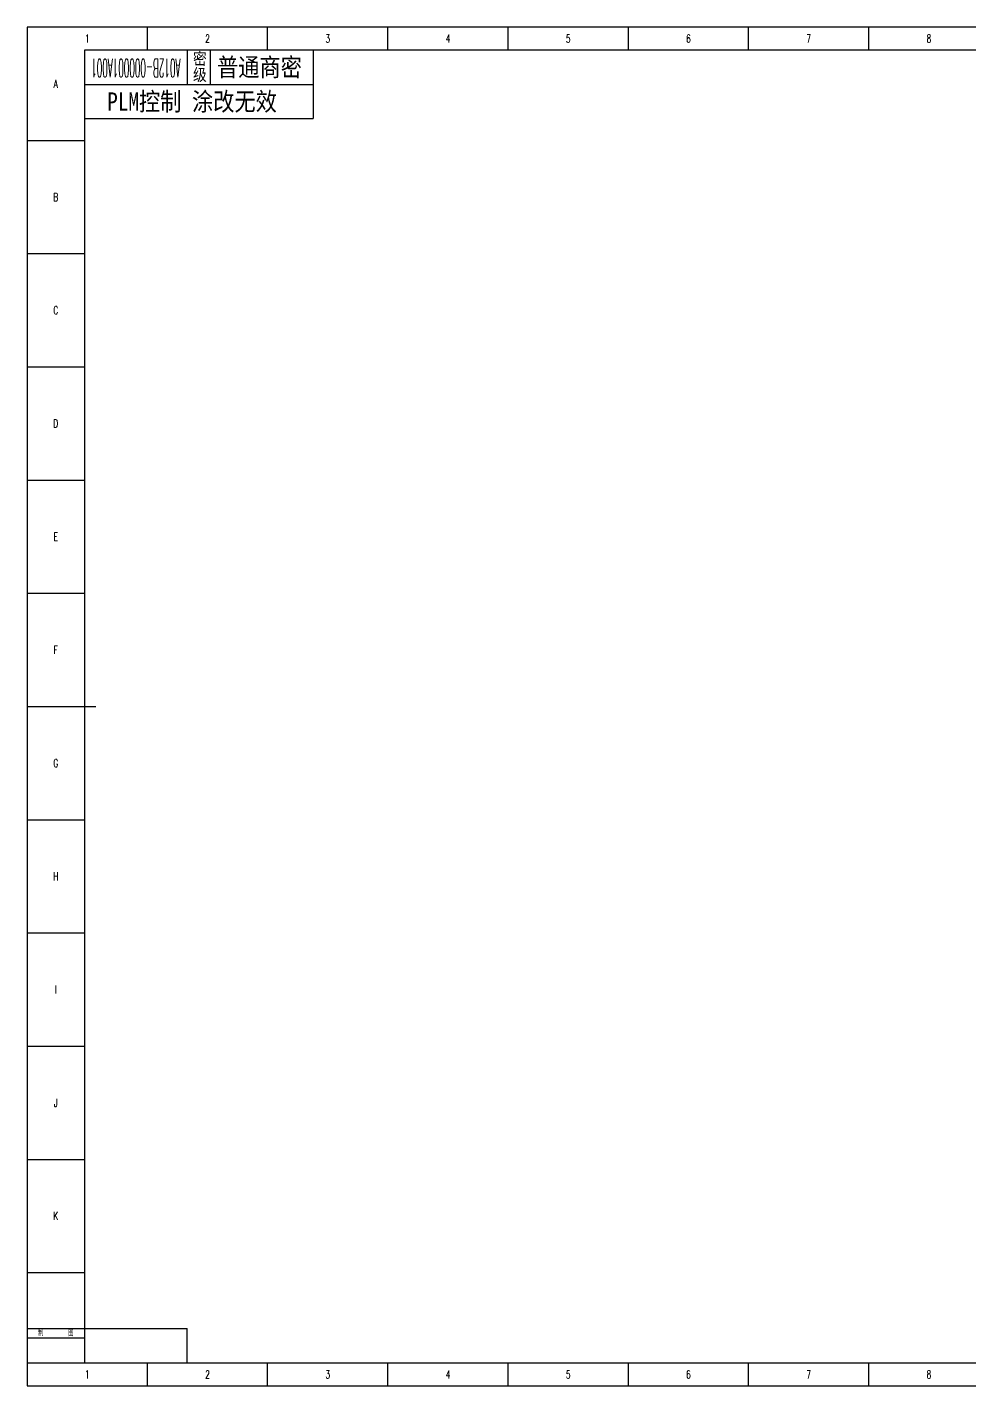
# Model space of a CAD drawing. Header units: millimetres. Extents: x 0 to 841, y 0 to 594.
# Drawn here: x 0 to 412, y 0 to 594 of the extents above; entities that cross this region are included whole.
import ezdxf
from ezdxf.enums import TextEntityAlignment as Align

# ---------------------------------------------------------------- set-up
doc = ezdxf.new("R2010")
doc.units = ezdxf.units.MM
doc.layers.add('PDM_Title', color=7, linetype='Continuous')
doc.styles.add('HZ', font='TXT.SHX', dxfattribs={"width": 0.667, "bigfont": 'HZTXT.SHX'})
doc.styles.add('pdmHT', font='SIMHEI.TTF')

# ---------------------------------------------------------------- blocks, each defined once
blk = doc.blocks.new('FitPDM_DWGFrame')
at = {"layer": 'PDM_Title', "color": 2}
for p, q in [((841, 594), (0, 594)), ((0, 594), (0, 0)), ((52.5625, 584), (52.5625, 594)), ((105.125, 584), (105.125, 594)), ((157.6875, 584), (157.6875, 594)), ((210.25, 584), (210.25, 594)), ((262.8125, 584), (262.8125, 594)), ((315.375, 584), (315.375, 594)), ((367.9375, 584), (367.9375, 594)), ((0, 544.5), (25, 544.5)), ((0, 495), (25, 495)), ((0, 445.5), (25, 445.5)), ((0, 396), (25, 396)), ((0, 346.5), (25, 346.5)), ((0, 247.5), (25, 247.5)), ((0, 198), (25, 198)), ((0, 148.5), (25, 148.5)), ((0, 99), (25, 99)), ((0, 49.5), (25, 49.5)), ((0, 25), (25, 25)), ((0, 21), (25, 21)), ((0, 10), (25, 10)), ((52.5625, 0), (52.5625, 10)), ((105.125, 0), (105.125, 10)), ((157.6875, 0), (157.6875, 10)), ((210.25, 0), (210.25, 10)), ((262.8125, 0), (262.8125, 10)), ((315.375, 0), (315.375, 10)), ((367.9375, 0), (367.9375, 10)), ((0, 0), (841, 0))]:
    blk.add_line(p, q, dxfattribs=at)
at = {"layer": 'PDM_Title', "color": 0}
for p, q in [((831, 584), (25, 584)), ((25, 584), (25, 10)), ((70, 584), (70, 569)), ((80, 584), (80, 569)), ((125, 584), (125, 569)), ((25, 569), (70, 569)), ((70, 569), (125, 569)), ((125, 569), (125, 554)), ((25, 554), (125, 554)), ((0, 297), (30, 297)), ((25, 25), (70, 25)), ((70, 10), (70, 25)), ((25, 10), (831, 10))]:
    blk.add_line(p, q, dxfattribs=at)
at = {"layer": 'PDM_Title', "color": 2, "style": 'HZ', "width": 0.667}
for s, height, p in [('1', 3.5, (26.2812, 589)), ('2', 3.5, (78.8438, 589)), ('3', 3.5, (131.4062, 589)), ('4', 3.5, (183.9688, 589)), ('5', 3.5, (236.5312, 589)), ('6', 3.5, (289.0938, 589)), ('7', 3.5, (341.6562, 589)), ('8', 3.5, (394.2188, 589)), ('A', 3.5, (12.5, 569.25)), ('B', 3.5, (12.5, 519.75)), ('C', 3.5, (12.5, 470.25)), ('D', 3.5, (12.5, 420.75)), ('E', 3.5, (12.5, 371.25)), ('F', 3.5, (12.5, 321.75)), ('G', 3.5, (12.5, 272.25)), ('H', 3.5, (12.5, 222.75)), ('I', 3.5, (12.5, 173.25)), ('J', 3.5, (12.5, 123.75)), ('K', 3.5, (12.5, 74.25)), ('制      图', 2.5, (12.5, 23)), ('1', 3.5, (26.2812, 5)), ('2', 3.5, (78.8438, 5)), ('3', 3.5, (131.4062, 5)), ('4', 3.5, (183.9688, 5)), ('5', 3.5, (236.5312, 5)), ('6', 3.5, (289.0938, 5)), ('7', 3.5, (341.6562, 5)), ('8', 3.5, (394.2188, 5))]:
    blk.add_text(s, height=height, dxfattribs=at).set_placement(p, align=Align.MIDDLE_CENTER)
at = {"layer": 'PDM_Title', "color": 2, "style": 'HZ'}
for s, p in [('密', (72.5, 577)), ('级', (72.5, 570))]:
    blk.add_text(s, height=6, dxfattribs=at).set_placement(p)
at = {"layer": 'PDM_Title', "color": 2, "style": 'HZ', "width": 0.365625}
blk.add_text('A012B-000001A001', height=8, rotation=179.9999998, dxfattribs=at).set_placement((67, 580.1), (28, 580.1), align=Align.FIT)
at = {"layer": 'PDM_Title', "color": 2, "style": 'pdmHT', "width": 0.85}
for s, p in [('普通商密', (83, 572.5)), ('PLM控制 涂改无效', (35, 557.5))]:
    blk.add_text(s, height=8, dxfattribs=at).set_placement(p)

msp = doc.modelspace()

# ---------------------------------------------------------------- block references
at = {"layer": 'PDM_Title'}
msp.add_blockref('FitPDM_DWGFrame', (0, 0), dxfattribs=at)

doc.saveas('drawing.dxf')
